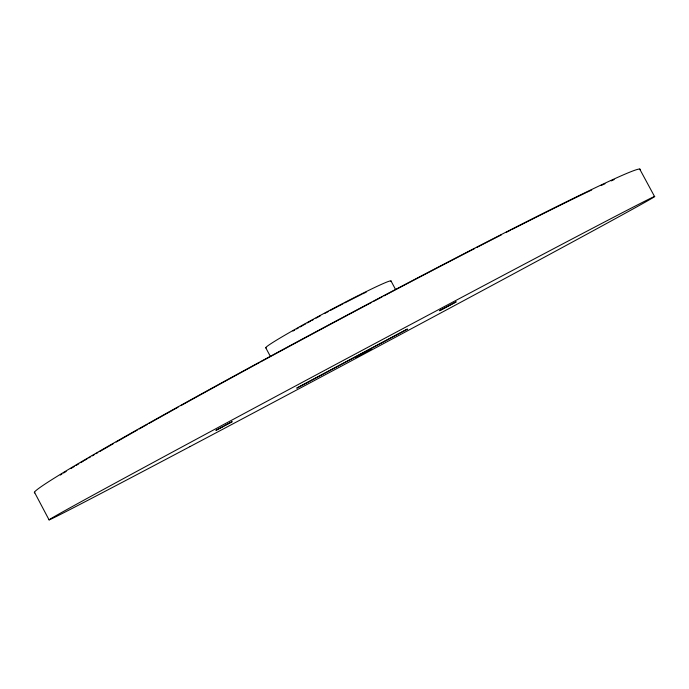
<?xml version="1.0" encoding="UTF-8"?>
<svg xmlns="http://www.w3.org/2000/svg" width="689" height="689" viewBox="0 0 689 689"><rect width="100%" height="100%" fill="white"/><g stroke="black" fill="none" stroke-linecap="round" stroke-linejoin="round"><path stroke-width="1.03" d="M362.492 353.724C337.377 367.332 389.207 339.35 364.007 353.009M224.381 425.768L232.21 421.668L215.89 430.367L223.736 426.25M639.711 169.055L654.533 196.486M391.007 280.983L395.564 289.483M265.799 347.842L270.329 356.351M34.45 492.213L49.108 519.945M266.143 347.911A70.976 2.928 -28.1 0 1 327.068 311.772A70.976 2.928 -28.1 0 1 390.87 281.319M292.98 331.047A62.604 2.575 -28.1 0 1 294.737 330.031M296.546 328.998A62.604 2.575 -28.1 0 1 298.406 327.938M300.128 326.965A62.604 2.575 -28.1 0 1 303.289 325.191M304.099 324.734A62.604 2.575 -28.1 0 1 305.735 323.821M307.397 322.9A62.604 2.575 -28.1 0 1 310.791 321.031M311.643 320.557A62.604 2.575 -28.1 0 1 313.383 319.601M316.01 318.163A62.604 2.575 -28.1 0 1 320.463 315.751M324.975 313.323A62.604 2.575 -28.1 0 1 328.601 311.385M330.41 310.42A62.604 2.575 -28.1 0 1 337.619 306.622M338.514 306.149A62.604 2.575 -28.1 0 1 342.924 303.858M344.664 302.953A62.604 2.575 -28.1 0 1 359.27 295.538M360.201 295.081A62.604 2.575 -28.1 0 1 362.009 294.186M362.896 293.755A62.604 2.575 -28.1 0 1 366.281 292.102M34.82 492.868A343.32 9.345 -28.1 0 1 333.106 322.573A343.32 9.345 -28.1 0 1 640.003 169.752M60.305 475.057A336.516 9.146 -28.1 0 1 61.898 474.066M63.552 473.042A336.516 9.146 -28.1 0 1 66.161 471.44M70.821 468.606A336.516 9.146 -28.1 0 1 74.248 466.539M76.04 465.463A336.516 9.146 -28.1 0 1 78.804 463.818M80.708 462.681A336.516 9.146 -28.1 0 1 83.653 460.941M84.48 460.45A336.516 9.146 -28.1 0 1 87.003 458.96M88.726 457.952A336.516 9.146 -28.1 0 1 90.483 456.919M92.274 455.877A336.516 9.146 -28.1 0 1 94.1 454.809M95.952 453.732A336.516 9.146 -28.1 0 1 97.829 452.639M99.638 451.588A336.516 9.146 -28.1 0 1 113.28 443.716M116.174 442.062A336.516 9.146 -28.1 0 1 137.456 429.962M139.195 428.971A336.516 9.146 -28.1 0 1 147.205 424.467M149.022 423.442A336.516 9.146 -28.1 0 1 178.072 407.208M180.871 405.657A336.516 9.146 -28.1 0 1 259.641 362.44M260.58 361.932A336.516 9.146 -28.1 0 1 318.568 330.668M319.481 330.177A336.516 9.146 -28.1 0 1 348.04 314.933M348.987 314.425A336.516 9.146 -28.1 0 1 371.733 302.35M373.619 301.36A336.516 9.146 -28.1 0 1 382.076 296.881M383.954 295.891A336.516 9.146 -28.1 0 1 474.73 248.522M476.616 247.549A336.516 9.146 -28.1 0 1 501.42 234.837M506.139 232.426A336.516 9.146 -28.1 0 1 510.782 230.066M511.781 229.558A336.516 9.146 -28.1 0 1 570.027 200.439M570.923 199.999A336.516 9.146 -28.1 0 1 585.788 192.799M586.649 192.386A336.516 9.146 -28.1 0 1 591.713 189.966M601.118 185.539A336.516 9.146 -28.1 0 1 605.028 183.73M611.264 180.888A336.516 9.146 -28.1 0 1 614.166 179.588M296.89 388.045L407.294 329.135L296.89 388.045M439.625 310.679L456.066 301.903L439.625 310.679M189.975 446.618A343.475 2.076 -28.1 0 0 654.55 196.675A343.475 2.076 -28.1 0 0 210.868 431.392A343.475 2.076 -28.1 0 0 189.975 446.618"/></g></svg>
